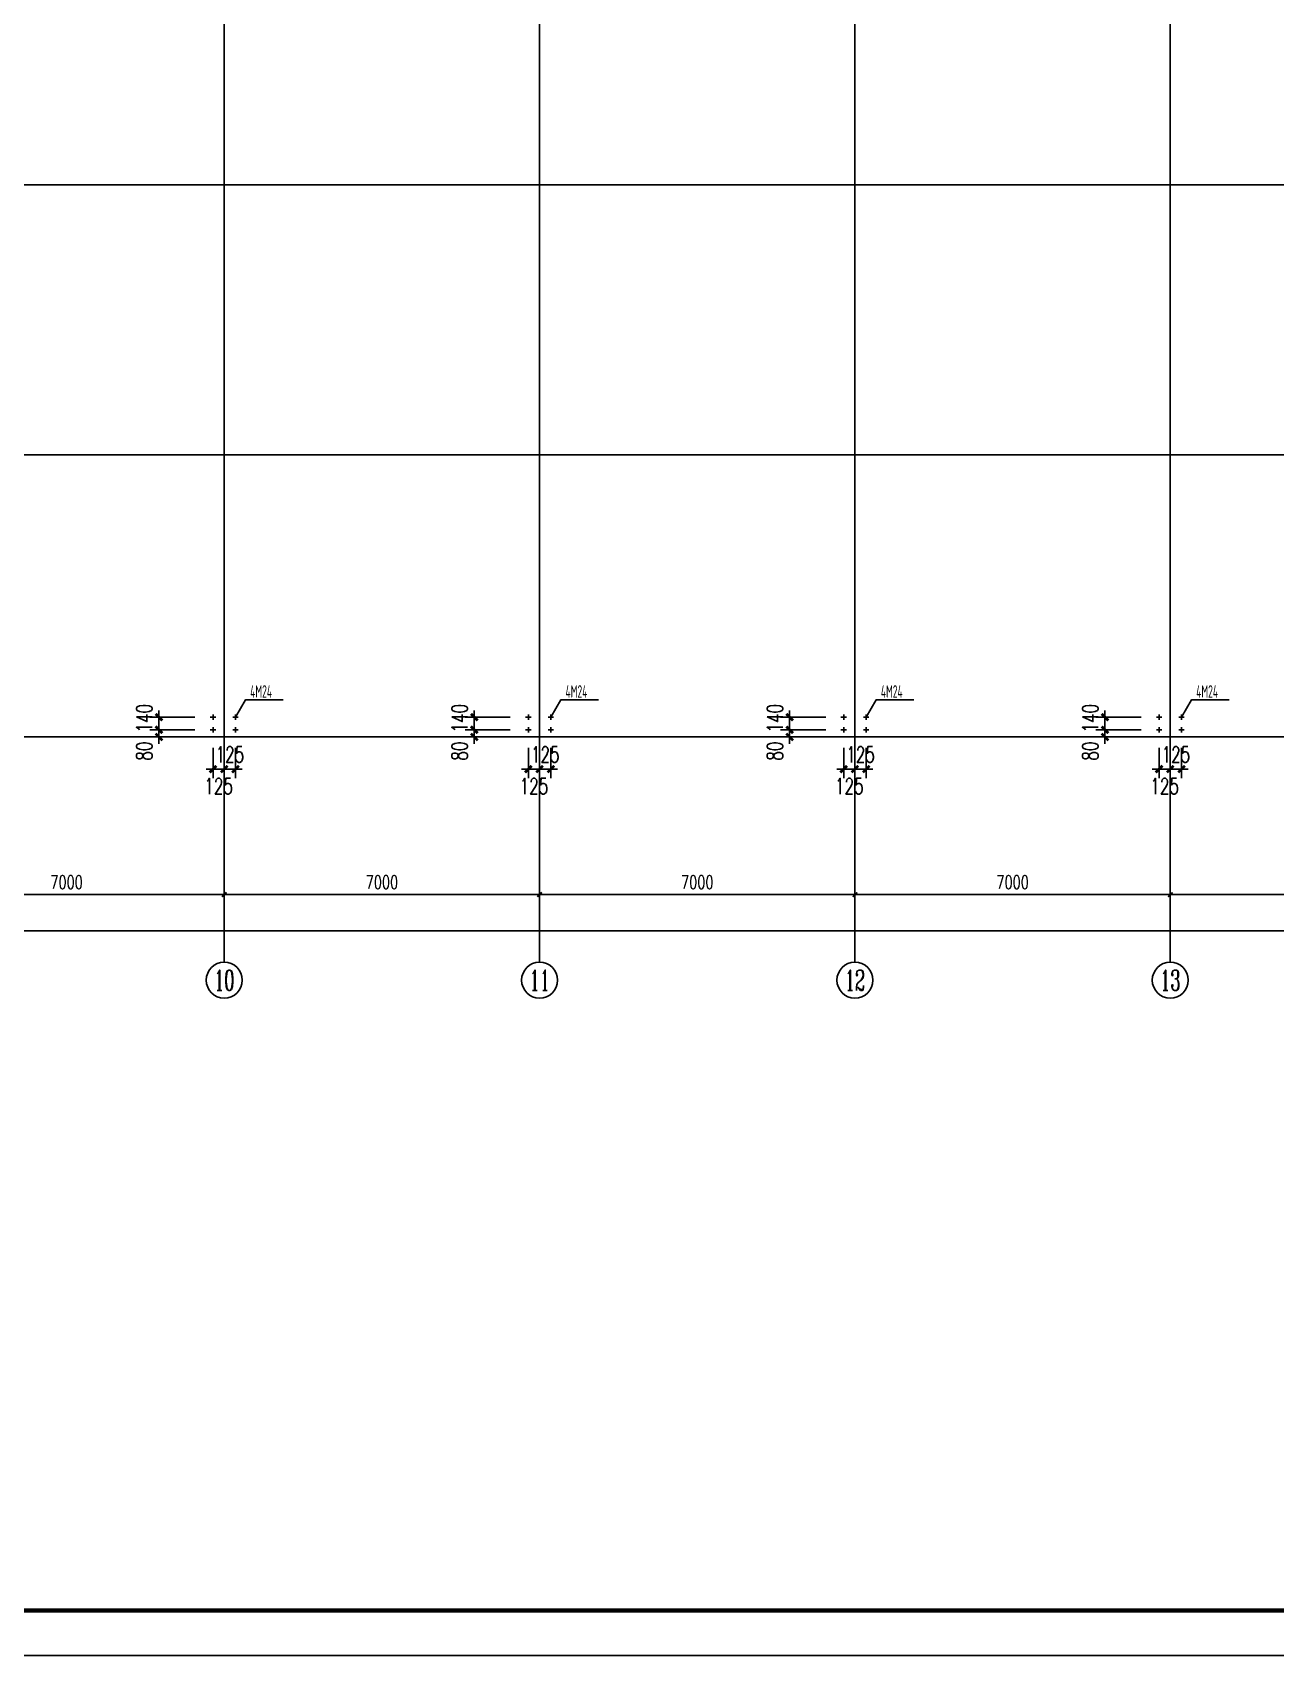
# Model space of a CAD drawing. Extents: x -17471 to 313636, y -71590 to 757901.
# Drawn here: x 258448 to 286042, y 268960 to 304993 of the extents above; entities that cross this region are included whole.
import ezdxf
from ezdxf.enums import TextEntityAlignment as Align

# ---------------------------------------------------------------- set-up
doc = ezdxf.new("R2010")
doc.units = 0
doc.header["$LTSCALE"] = 1000
doc.header["$MEASUREMENT"] = 0
for name, color, linetype in [('AXIS', 3, 'Continuous'), ('AXIS_TEXT', 7, 'Continuous'), ('DOTE', 1, 'Continuous'), ('PUB_DIM', 3, 'Continuous'), ('PUB_TITLE', 4, 'Continuous')]:
    doc.layers.add(name, color=color, linetype=linetype)
doc.styles.add('_SIMPLEX', font='sysz.shx', dxfattribs={"width": 0.8, "bigfont": 'syfs.shx'})
doc.styles.add('_TCH_AXIS', font='COMPLEX', dxfattribs={"bigfont": 'GBCBIG'})
doc.styles.add('_TCH_DIM_T3', font='SIMPLEX', dxfattribs={"width": 0.705882, "bigfont": 'GBCBIG'})
doc.styles.add('COMPLEX', font='COMPLEX')
doc.dimstyles.new('_TCH_ARCH&&100', dxfattribs={"dimtxt": 297.5, "dimasz": 100, "dimexe": 250, "dimexo": 300, "dimgap": 126.25, "dimtad": 1, "dimdec": 0, "dimzin": 0, "dimdsep": 46, "dimtxsty": '_TCH_DIM_T3', "dimblk": 'ARCHTICK', "dimcen": 0.09, "dimclrt": 7, "dimazin": 2, "dimtfac": 1, "dimtdec": 0, "dimtix": 1, "dimtmove": 2, "dimatfit": 3, "dimfxl": 0, "dimtolj": 1, "dimtzin": 0, "dimarcsym": 0})
doc.dimstyles.new('_TCH_ARCH&&150', dxfattribs={"dimtxt": 446.25, "dimasz": 150, "dimexe": 375, "dimexo": 450, "dimgap": 189.375, "dimtad": 1, "dimdec": 0, "dimzin": 0, "dimdsep": 46, "dimtxsty": '_TCH_DIM_T3', "dimblk": 'ARCHTICK', "dimcen": 0.09, "dimclrt": 7, "dimazin": 2, "dimtfac": 1, "dimtdec": 0, "dimtix": 1, "dimtmove": 2, "dimatfit": 3, "dimfxl": 0, "dimtolj": 1, "dimtzin": 0, "dimarcsym": 0})

# ---------------------------------------------------------------- blocks, each defined once
blk = doc.blocks.new('_ArchTick')
at = {"color": 0, "linetype": 'ByBlock', "const_width": 0.4}
blk.add_lwpolyline([(-0.5, -0.5), (0.5, 0.5)], dxfattribs=at)
blk = doc.blocks.new('*D385')
at = {"layer": 'Defpoints', "color": 0, "transparency": 16777216}
for p in [(261256, 289792), (262456, 289792), (262456, 289512)]:
    blk.add_point(p, dxfattribs=at)
at = {"layer": 'PUB_DIM', "color": 0, "lineweight": -2, "transparency": 16777216}
for p, q in [((262056, 289792), (261056, 289792)), ((261256, 289792), (261256, 289942)), ((261256, 289512), (261256, 289792)), ((262056, 289512), (261056, 289512)), ((261256, 289512), (261256, 289362))]:
    blk.add_line(p, q, dxfattribs=at)
at = {"layer": 'PUB_DIM', "color": 0, "lineweight": -2, "transparency": 16777216, "xscale": 150, "yscale": 150, "zscale": 150}
for p, rotation in [((261256, 289792), 270), ((261256, 289512), 90)]:
    blk.add_blockref('_ArchTick', p, dxfattribs=dict(at, rotation=rotation))
at = {"layer": 'PUB_DIM', "color": 7, "transparency": 16777216, "insert": (260931, 289768), "char_height": 350, "attachment_point": 5, "rotation": 90, "style": '_TCH_DIM_T3'}
blk.add_mtext('\\A1;140', dxfattribs=at)
blk = doc.blocks.new('*D386')
at = {"layer": 'Defpoints', "color": 0, "transparency": 16777216}
for p in [(261256, 289512), (262456, 289512), (262456, 289352)]:
    blk.add_point(p, dxfattribs=at)
at = {"layer": 'PUB_DIM', "color": 0, "lineweight": -2, "transparency": 16777216}
for p, q in [((262056, 289512), (261056, 289512)), ((262056, 289352), (261056, 289352)), ((261256, 289512), (261256, 289662)), ((261256, 289352), (261256, 289512)), ((261256, 289352), (261256, 289202))]:
    blk.add_line(p, q, dxfattribs=at)
at = {"layer": 'PUB_DIM', "color": 0, "lineweight": -2, "transparency": 16777216, "xscale": 150, "yscale": 150, "zscale": 150}
for p, rotation in [((261256, 289512), 270), ((261256, 289352), 90)]:
    blk.add_blockref('_ArchTick', p, dxfattribs=dict(at, rotation=rotation))
at = {"layer": 'PUB_DIM', "color": 7, "transparency": 16777216, "insert": (260931, 289039), "char_height": 350, "attachment_point": 5, "rotation": 90, "style": '_TCH_DIM_T3'}
blk.add_mtext('\\A1;80', dxfattribs=at)
blk = doc.blocks.new('*D388')
at = {"layer": 'Defpoints', "color": 0, "transparency": 16777216}
for p in [(262706, 289512), (262956, 289512), (262706, 288639)]:
    blk.add_point(p, dxfattribs=at)
at = {"layer": 'PUB_DIM', "color": 0, "lineweight": -2, "transparency": 16777216}
for p, q in [((262706, 289112), (262706, 288439)), ((262956, 289112), (262956, 288439)), ((262706, 288639), (262556, 288639)), ((262956, 288639), (262706, 288639)), ((262956, 288639), (263106, 288639))]:
    blk.add_line(p, q, dxfattribs=at)
at = {"layer": 'PUB_DIM', "color": 0, "lineweight": -2, "transparency": 16777216, "xscale": 150, "yscale": 150, "zscale": 150}
blk.add_blockref('_ArchTick', (262706, 288639), dxfattribs=at)
at = {"layer": 'PUB_DIM', "color": 0, "lineweight": -2, "transparency": 16777216, "xscale": 150, "yscale": 150, "zscale": 150, "rotation": 180}
blk.add_blockref('_ArchTick', (262956, 288639), dxfattribs=at)
at = {"layer": 'PUB_DIM', "color": 7, "transparency": 16777216, "insert": (262831, 288964), "char_height": 350, "attachment_point": 5, "style": '_TCH_DIM_T3'}
blk.add_mtext('\\A1;125', dxfattribs=at)
blk = doc.blocks.new('*D387')
at = {"layer": 'Defpoints', "color": 0, "transparency": 16777216}
for p in [(262456, 289512), (262706, 289512), (262456, 288639)]:
    blk.add_point(p, dxfattribs=at)
at = {"layer": 'PUB_DIM', "color": 0, "lineweight": -2, "transparency": 16777216}
for p, q in [((262456, 289112), (262456, 288439)), ((262706, 289112), (262706, 288439)), ((262456, 288639), (262306, 288639)), ((262706, 288639), (262456, 288639)), ((262706, 288639), (262856, 288639))]:
    blk.add_line(p, q, dxfattribs=at)
at = {"layer": 'PUB_DIM', "color": 0, "lineweight": -2, "transparency": 16777216, "xscale": 150, "yscale": 150, "zscale": 150}
blk.add_blockref('_ArchTick', (262456, 288639), dxfattribs=at)
at = {"layer": 'PUB_DIM', "color": 0, "lineweight": -2, "transparency": 16777216, "xscale": 150, "yscale": 150, "zscale": 150, "rotation": 180}
blk.add_blockref('_ArchTick', (262706, 288639), dxfattribs=at)
at = {"layer": 'PUB_DIM', "color": 7, "transparency": 16777216, "insert": (262581, 288260), "char_height": 350, "attachment_point": 5, "style": '_TCH_DIM_T3'}
blk.add_mtext('\\A1;125', dxfattribs=at)
blk = doc.blocks.new('*D389')
at = {"layer": 'Defpoints', "color": 0, "transparency": 16777216}
for p in [(268256, 289792), (269456, 289792), (269456, 289512)]:
    blk.add_point(p, dxfattribs=at)
at = {"layer": 'PUB_DIM', "color": 0, "lineweight": -2, "transparency": 16777216}
for p, q in [((269056, 289792), (268056, 289792)), ((268256, 289792), (268256, 289942)), ((268256, 289512), (268256, 289792)), ((269056, 289512), (268056, 289512)), ((268256, 289512), (268256, 289362))]:
    blk.add_line(p, q, dxfattribs=at)
at = {"layer": 'PUB_DIM', "color": 0, "lineweight": -2, "transparency": 16777216, "xscale": 150, "yscale": 150, "zscale": 150}
for p, rotation in [((268256, 289792), 270), ((268256, 289512), 90)]:
    blk.add_blockref('_ArchTick', p, dxfattribs=dict(at, rotation=rotation))
at = {"layer": 'PUB_DIM', "color": 7, "transparency": 16777216, "insert": (267931, 289768), "char_height": 350, "attachment_point": 5, "rotation": 90, "style": '_TCH_DIM_T3'}
blk.add_mtext('\\A1;140', dxfattribs=at)
blk = doc.blocks.new('*D390')
at = {"layer": 'Defpoints', "color": 0, "transparency": 16777216}
for p in [(268256, 289512), (269456, 289512), (269456, 289352)]:
    blk.add_point(p, dxfattribs=at)
at = {"layer": 'PUB_DIM', "color": 0, "lineweight": -2, "transparency": 16777216}
for p, q in [((269056, 289512), (268056, 289512)), ((269056, 289352), (268056, 289352)), ((268256, 289512), (268256, 289662)), ((268256, 289352), (268256, 289512)), ((268256, 289352), (268256, 289202))]:
    blk.add_line(p, q, dxfattribs=at)
at = {"layer": 'PUB_DIM', "color": 0, "lineweight": -2, "transparency": 16777216, "xscale": 150, "yscale": 150, "zscale": 150}
for p, rotation in [((268256, 289512), 270), ((268256, 289352), 90)]:
    blk.add_blockref('_ArchTick', p, dxfattribs=dict(at, rotation=rotation))
at = {"layer": 'PUB_DIM', "color": 7, "transparency": 16777216, "insert": (267931, 289039), "char_height": 350, "attachment_point": 5, "rotation": 90, "style": '_TCH_DIM_T3'}
blk.add_mtext('\\A1;80', dxfattribs=at)
blk = doc.blocks.new('*D392')
at = {"layer": 'Defpoints', "color": 0, "transparency": 16777216}
for p in [(269706, 289512), (269956, 289512), (269706, 288639)]:
    blk.add_point(p, dxfattribs=at)
at = {"layer": 'PUB_DIM', "color": 0, "lineweight": -2, "transparency": 16777216}
for p, q in [((269706, 289112), (269706, 288439)), ((269956, 289112), (269956, 288439)), ((269706, 288639), (269556, 288639)), ((269956, 288639), (269706, 288639)), ((269956, 288639), (270106, 288639))]:
    blk.add_line(p, q, dxfattribs=at)
at = {"layer": 'PUB_DIM', "color": 0, "lineweight": -2, "transparency": 16777216, "xscale": 150, "yscale": 150, "zscale": 150}
blk.add_blockref('_ArchTick', (269706, 288639), dxfattribs=at)
at = {"layer": 'PUB_DIM', "color": 0, "lineweight": -2, "transparency": 16777216, "xscale": 150, "yscale": 150, "zscale": 150, "rotation": 180}
blk.add_blockref('_ArchTick', (269956, 288639), dxfattribs=at)
at = {"layer": 'PUB_DIM', "color": 7, "transparency": 16777216, "insert": (269831, 288964), "char_height": 350, "attachment_point": 5, "style": '_TCH_DIM_T3'}
blk.add_mtext('\\A1;125', dxfattribs=at)
blk = doc.blocks.new('*D391')
at = {"layer": 'Defpoints', "color": 0, "transparency": 16777216}
for p in [(269456, 289512), (269706, 289512), (269456, 288639)]:
    blk.add_point(p, dxfattribs=at)
at = {"layer": 'PUB_DIM', "color": 0, "lineweight": -2, "transparency": 16777216}
for p, q in [((269456, 289112), (269456, 288439)), ((269706, 289112), (269706, 288439)), ((269456, 288639), (269306, 288639)), ((269706, 288639), (269456, 288639)), ((269706, 288639), (269856, 288639))]:
    blk.add_line(p, q, dxfattribs=at)
at = {"layer": 'PUB_DIM', "color": 0, "lineweight": -2, "transparency": 16777216, "xscale": 150, "yscale": 150, "zscale": 150}
blk.add_blockref('_ArchTick', (269456, 288639), dxfattribs=at)
at = {"layer": 'PUB_DIM', "color": 0, "lineweight": -2, "transparency": 16777216, "xscale": 150, "yscale": 150, "zscale": 150, "rotation": 180}
blk.add_blockref('_ArchTick', (269706, 288639), dxfattribs=at)
at = {"layer": 'PUB_DIM', "color": 7, "transparency": 16777216, "insert": (269581, 288260), "char_height": 350, "attachment_point": 5, "style": '_TCH_DIM_T3'}
blk.add_mtext('\\A1;125', dxfattribs=at)
blk = doc.blocks.new('*D393')
at = {"layer": 'Defpoints', "color": 0, "transparency": 16777216}
for p in [(275256, 289792), (276456, 289792), (276456, 289512)]:
    blk.add_point(p, dxfattribs=at)
at = {"layer": 'PUB_DIM', "color": 0, "lineweight": -2, "transparency": 16777216}
for p, q in [((276056, 289792), (275056, 289792)), ((275256, 289792), (275256, 289942)), ((275256, 289512), (275256, 289792)), ((276056, 289512), (275056, 289512)), ((275256, 289512), (275256, 289362))]:
    blk.add_line(p, q, dxfattribs=at)
at = {"layer": 'PUB_DIM', "color": 0, "lineweight": -2, "transparency": 16777216, "xscale": 150, "yscale": 150, "zscale": 150}
for p, rotation in [((275256, 289792), 270), ((275256, 289512), 90)]:
    blk.add_blockref('_ArchTick', p, dxfattribs=dict(at, rotation=rotation))
at = {"layer": 'PUB_DIM', "color": 7, "transparency": 16777216, "insert": (274931, 289768), "char_height": 350, "attachment_point": 5, "rotation": 90, "style": '_TCH_DIM_T3'}
blk.add_mtext('\\A1;140', dxfattribs=at)
blk = doc.blocks.new('*D394')
at = {"layer": 'Defpoints', "color": 0, "transparency": 16777216}
for p in [(275256, 289512), (276456, 289512), (276456, 289352)]:
    blk.add_point(p, dxfattribs=at)
at = {"layer": 'PUB_DIM', "color": 0, "lineweight": -2, "transparency": 16777216}
for p, q in [((276056, 289512), (275056, 289512)), ((276056, 289352), (275056, 289352)), ((275256, 289512), (275256, 289662)), ((275256, 289352), (275256, 289512)), ((275256, 289352), (275256, 289202))]:
    blk.add_line(p, q, dxfattribs=at)
at = {"layer": 'PUB_DIM', "color": 0, "lineweight": -2, "transparency": 16777216, "xscale": 150, "yscale": 150, "zscale": 150}
for p, rotation in [((275256, 289512), 270), ((275256, 289352), 90)]:
    blk.add_blockref('_ArchTick', p, dxfattribs=dict(at, rotation=rotation))
at = {"layer": 'PUB_DIM', "color": 7, "transparency": 16777216, "insert": (274931, 289039), "char_height": 350, "attachment_point": 5, "rotation": 90, "style": '_TCH_DIM_T3'}
blk.add_mtext('\\A1;80', dxfattribs=at)
blk = doc.blocks.new('*D396')
at = {"layer": 'Defpoints', "color": 0, "transparency": 16777216}
for p in [(276706, 289512), (276956, 289512), (276706, 288639)]:
    blk.add_point(p, dxfattribs=at)
at = {"layer": 'PUB_DIM', "color": 0, "lineweight": -2, "transparency": 16777216}
for p, q in [((276706, 289112), (276706, 288439)), ((276956, 289112), (276956, 288439)), ((276706, 288639), (276556, 288639)), ((276956, 288639), (276706, 288639)), ((276956, 288639), (277106, 288639))]:
    blk.add_line(p, q, dxfattribs=at)
at = {"layer": 'PUB_DIM', "color": 0, "lineweight": -2, "transparency": 16777216, "xscale": 150, "yscale": 150, "zscale": 150}
blk.add_blockref('_ArchTick', (276706, 288639), dxfattribs=at)
at = {"layer": 'PUB_DIM', "color": 0, "lineweight": -2, "transparency": 16777216, "xscale": 150, "yscale": 150, "zscale": 150, "rotation": 180}
blk.add_blockref('_ArchTick', (276956, 288639), dxfattribs=at)
at = {"layer": 'PUB_DIM', "color": 7, "transparency": 16777216, "insert": (276831, 288964), "char_height": 350, "attachment_point": 5, "style": '_TCH_DIM_T3'}
blk.add_mtext('\\A1;125', dxfattribs=at)
blk = doc.blocks.new('*D395')
at = {"layer": 'Defpoints', "color": 0, "transparency": 16777216}
for p in [(276456, 289512), (276706, 289512), (276456, 288639)]:
    blk.add_point(p, dxfattribs=at)
at = {"layer": 'PUB_DIM', "color": 0, "lineweight": -2, "transparency": 16777216}
for p, q in [((276456, 289112), (276456, 288439)), ((276706, 289112), (276706, 288439)), ((276456, 288639), (276306, 288639)), ((276706, 288639), (276456, 288639)), ((276706, 288639), (276856, 288639))]:
    blk.add_line(p, q, dxfattribs=at)
at = {"layer": 'PUB_DIM', "color": 0, "lineweight": -2, "transparency": 16777216, "xscale": 150, "yscale": 150, "zscale": 150}
blk.add_blockref('_ArchTick', (276456, 288639), dxfattribs=at)
at = {"layer": 'PUB_DIM', "color": 0, "lineweight": -2, "transparency": 16777216, "xscale": 150, "yscale": 150, "zscale": 150, "rotation": 180}
blk.add_blockref('_ArchTick', (276706, 288639), dxfattribs=at)
at = {"layer": 'PUB_DIM', "color": 7, "transparency": 16777216, "insert": (276581, 288260), "char_height": 350, "attachment_point": 5, "style": '_TCH_DIM_T3'}
blk.add_mtext('\\A1;125', dxfattribs=at)
blk = doc.blocks.new('*D397')
at = {"layer": 'Defpoints', "color": 0, "transparency": 16777216}
for p in [(282256, 289792), (283456, 289792), (283456, 289512)]:
    blk.add_point(p, dxfattribs=at)
at = {"layer": 'PUB_DIM', "color": 0, "lineweight": -2, "transparency": 16777216}
for p, q in [((283056, 289792), (282056, 289792)), ((282256, 289792), (282256, 289942)), ((282256, 289512), (282256, 289792)), ((283056, 289512), (282056, 289512)), ((282256, 289512), (282256, 289362))]:
    blk.add_line(p, q, dxfattribs=at)
at = {"layer": 'PUB_DIM', "color": 0, "lineweight": -2, "transparency": 16777216, "xscale": 150, "yscale": 150, "zscale": 150}
for p, rotation in [((282256, 289792), 270), ((282256, 289512), 90)]:
    blk.add_blockref('_ArchTick', p, dxfattribs=dict(at, rotation=rotation))
at = {"layer": 'PUB_DIM', "color": 7, "transparency": 16777216, "insert": (281931, 289768), "char_height": 350, "attachment_point": 5, "rotation": 90, "style": '_TCH_DIM_T3'}
blk.add_mtext('\\A1;140', dxfattribs=at)
blk = doc.blocks.new('*D398')
at = {"layer": 'Defpoints', "color": 0, "transparency": 16777216}
for p in [(282256, 289512), (283456, 289512), (283456, 289352)]:
    blk.add_point(p, dxfattribs=at)
at = {"layer": 'PUB_DIM', "color": 0, "lineweight": -2, "transparency": 16777216}
for p, q in [((283056, 289512), (282056, 289512)), ((283056, 289352), (282056, 289352)), ((282256, 289512), (282256, 289662)), ((282256, 289352), (282256, 289512)), ((282256, 289352), (282256, 289202))]:
    blk.add_line(p, q, dxfattribs=at)
at = {"layer": 'PUB_DIM', "color": 0, "lineweight": -2, "transparency": 16777216, "xscale": 150, "yscale": 150, "zscale": 150}
for p, rotation in [((282256, 289512), 270), ((282256, 289352), 90)]:
    blk.add_blockref('_ArchTick', p, dxfattribs=dict(at, rotation=rotation))
at = {"layer": 'PUB_DIM', "color": 7, "transparency": 16777216, "insert": (281931, 289039), "char_height": 350, "attachment_point": 5, "rotation": 90, "style": '_TCH_DIM_T3'}
blk.add_mtext('\\A1;80', dxfattribs=at)
blk = doc.blocks.new('*D400')
at = {"layer": 'Defpoints', "color": 0, "transparency": 16777216}
for p in [(283706, 289512), (283956, 289512), (283706, 288639)]:
    blk.add_point(p, dxfattribs=at)
at = {"layer": 'PUB_DIM', "color": 0, "lineweight": -2, "transparency": 16777216}
for p, q in [((283706, 289112), (283706, 288439)), ((283956, 289112), (283956, 288439)), ((283706, 288639), (283556, 288639)), ((283956, 288639), (283706, 288639)), ((283956, 288639), (284106, 288639))]:
    blk.add_line(p, q, dxfattribs=at)
at = {"layer": 'PUB_DIM', "color": 0, "lineweight": -2, "transparency": 16777216, "xscale": 150, "yscale": 150, "zscale": 150}
blk.add_blockref('_ArchTick', (283706, 288639), dxfattribs=at)
at = {"layer": 'PUB_DIM', "color": 0, "lineweight": -2, "transparency": 16777216, "xscale": 150, "yscale": 150, "zscale": 150, "rotation": 180}
blk.add_blockref('_ArchTick', (283956, 288639), dxfattribs=at)
at = {"layer": 'PUB_DIM', "color": 7, "transparency": 16777216, "insert": (283831, 288964), "char_height": 350, "attachment_point": 5, "style": '_TCH_DIM_T3'}
blk.add_mtext('\\A1;125', dxfattribs=at)
blk = doc.blocks.new('*D399')
at = {"layer": 'Defpoints', "color": 0, "transparency": 16777216}
for p in [(283456, 289512), (283706, 289512), (283456, 288639)]:
    blk.add_point(p, dxfattribs=at)
at = {"layer": 'PUB_DIM', "color": 0, "lineweight": -2, "transparency": 16777216}
for p, q in [((283456, 289112), (283456, 288439)), ((283706, 289112), (283706, 288439)), ((283456, 288639), (283306, 288639)), ((283706, 288639), (283456, 288639)), ((283706, 288639), (283856, 288639))]:
    blk.add_line(p, q, dxfattribs=at)
at = {"layer": 'PUB_DIM', "color": 0, "lineweight": -2, "transparency": 16777216, "xscale": 150, "yscale": 150, "zscale": 150}
blk.add_blockref('_ArchTick', (283456, 288639), dxfattribs=at)
at = {"layer": 'PUB_DIM', "color": 0, "lineweight": -2, "transparency": 16777216, "xscale": 150, "yscale": 150, "zscale": 150, "rotation": 180}
blk.add_blockref('_ArchTick', (283706, 288639), dxfattribs=at)
at = {"layer": 'PUB_DIM', "color": 7, "transparency": 16777216, "insert": (283581, 288260), "char_height": 350, "attachment_point": 5, "style": '_TCH_DIM_T3'}
blk.add_mtext('\\A1;125', dxfattribs=at)
blk = doc.blocks.new('*D1803')
at = {"layer": 'AXIS', "color": 0, "lineweight": -2, "transparency": 16777216}
for p, q in [((255706, 288052), (255706, 285602)), ((262706, 288052), (262706, 285602)), ((255706, 285852), (262706, 285852))]:
    blk.add_line(p, q, dxfattribs=at)
at = {"layer": 'Defpoints', "color": 0, "transparency": 16777216}
for p in [(255706, 288352), (262706, 288352), (262706, 285852)]:
    blk.add_point(p, dxfattribs=at)
at = {"layer": 'AXIS', "color": 0, "lineweight": -2, "transparency": 16777216, "xscale": 100, "yscale": 100, "zscale": 100, "rotation": 180}
blk.add_blockref('_ArchTick', (255706, 285852), dxfattribs=at)
at = {"layer": 'AXIS', "color": 0, "lineweight": -2, "transparency": 16777216, "xscale": 100, "yscale": 100, "zscale": 100}
blk.add_blockref('_ArchTick', (262706, 285852), dxfattribs=at)
at = {"layer": 'AXIS', "color": 7, "transparency": 16777216, "insert": (259206, 286127), "char_height": 297.5, "attachment_point": 5, "style": '_TCH_DIM_T3'}
blk.add_mtext('\\A1;7000', dxfattribs=at)
blk = doc.blocks.new('*D1804')
at = {"layer": 'AXIS', "color": 0, "lineweight": -2, "transparency": 16777216}
for p, q in [((262706, 288052), (262706, 285602)), ((269706, 288052), (269706, 285602)), ((262706, 285852), (269706, 285852))]:
    blk.add_line(p, q, dxfattribs=at)
at = {"layer": 'Defpoints', "color": 0, "transparency": 16777216}
for p in [(262706, 288352), (269706, 288352), (269706, 285852)]:
    blk.add_point(p, dxfattribs=at)
at = {"layer": 'AXIS', "color": 0, "lineweight": -2, "transparency": 16777216, "xscale": 100, "yscale": 100, "zscale": 100, "rotation": 180}
blk.add_blockref('_ArchTick', (262706, 285852), dxfattribs=at)
at = {"layer": 'AXIS', "color": 0, "lineweight": -2, "transparency": 16777216, "xscale": 100, "yscale": 100, "zscale": 100}
blk.add_blockref('_ArchTick', (269706, 285852), dxfattribs=at)
at = {"layer": 'AXIS', "color": 7, "transparency": 16777216, "insert": (266206, 286127), "char_height": 297.5, "attachment_point": 5, "style": '_TCH_DIM_T3'}
blk.add_mtext('\\A1;7000', dxfattribs=at)
blk = doc.blocks.new('*D1805')
at = {"layer": 'AXIS', "color": 0, "lineweight": -2, "transparency": 16777216}
for p, q in [((269706, 288052), (269706, 285602)), ((276706, 288052), (276706, 285602)), ((269706, 285852), (276706, 285852))]:
    blk.add_line(p, q, dxfattribs=at)
at = {"layer": 'Defpoints', "color": 0, "transparency": 16777216}
for p in [(269706, 288352), (276706, 288352), (276706, 285852)]:
    blk.add_point(p, dxfattribs=at)
at = {"layer": 'AXIS', "color": 0, "lineweight": -2, "transparency": 16777216, "xscale": 100, "yscale": 100, "zscale": 100, "rotation": 180}
blk.add_blockref('_ArchTick', (269706, 285852), dxfattribs=at)
at = {"layer": 'AXIS', "color": 0, "lineweight": -2, "transparency": 16777216, "xscale": 100, "yscale": 100, "zscale": 100}
blk.add_blockref('_ArchTick', (276706, 285852), dxfattribs=at)
at = {"layer": 'AXIS', "color": 7, "transparency": 16777216, "insert": (273206, 286127), "char_height": 297.5, "attachment_point": 5, "style": '_TCH_DIM_T3'}
blk.add_mtext('\\A1;7000', dxfattribs=at)
blk = doc.blocks.new('*D1806')
at = {"layer": 'AXIS', "color": 0, "lineweight": -2, "transparency": 16777216}
for p, q in [((276706, 288052), (276706, 285602)), ((283706, 288052), (283706, 285602)), ((276706, 285852), (283706, 285852))]:
    blk.add_line(p, q, dxfattribs=at)
at = {"layer": 'Defpoints', "color": 0, "transparency": 16777216}
for p in [(276706, 288352), (283706, 288352), (283706, 285852)]:
    blk.add_point(p, dxfattribs=at)
at = {"layer": 'AXIS', "color": 0, "lineweight": -2, "transparency": 16777216, "xscale": 100, "yscale": 100, "zscale": 100, "rotation": 180}
blk.add_blockref('_ArchTick', (276706, 285852), dxfattribs=at)
at = {"layer": 'AXIS', "color": 0, "lineweight": -2, "transparency": 16777216, "xscale": 100, "yscale": 100, "zscale": 100}
blk.add_blockref('_ArchTick', (283706, 285852), dxfattribs=at)
at = {"layer": 'AXIS', "color": 7, "transparency": 16777216, "insert": (280206, 286127), "char_height": 297.5, "attachment_point": 5, "style": '_TCH_DIM_T3'}
blk.add_mtext('\\A1;7000', dxfattribs=at)
blk = doc.blocks.new('*D1807')
at = {"layer": 'AXIS', "color": 0, "lineweight": -2, "transparency": 16777216}
for p, q in [((283706, 288052), (283706, 285602)), ((290706, 288052), (290706, 285602)), ((283706, 285852), (290706, 285852))]:
    blk.add_line(p, q, dxfattribs=at)
at = {"layer": 'Defpoints', "color": 0, "transparency": 16777216}
for p in [(283706, 288352), (290706, 288352), (290706, 285852)]:
    blk.add_point(p, dxfattribs=at)
at = {"layer": 'AXIS', "color": 0, "lineweight": -2, "transparency": 16777216, "xscale": 100, "yscale": 100, "zscale": 100, "rotation": 180}
blk.add_blockref('_ArchTick', (283706, 285852), dxfattribs=at)
at = {"layer": 'AXIS', "color": 0, "lineweight": -2, "transparency": 16777216, "xscale": 100, "yscale": 100, "zscale": 100}
blk.add_blockref('_ArchTick', (290706, 285852), dxfattribs=at)
at = {"layer": 'AXIS', "color": 7, "transparency": 16777216, "insert": (287206, 286127), "char_height": 297.5, "attachment_point": 5, "style": '_TCH_DIM_T3'}
blk.add_mtext('\\A1;7000', dxfattribs=at)
blk = doc.blocks.new('*D1809')
at = {"layer": 'AXIS', "color": 0, "lineweight": -2, "transparency": 16777216}
for p, q in [((199706, 288052), (199706, 284802)), ((297706, 288052), (297706, 284802)), ((199706, 285052), (297706, 285052))]:
    blk.add_line(p, q, dxfattribs=at)
at = {"layer": 'Defpoints', "color": 0, "transparency": 16777216}
for p in [(199706, 288352), (297706, 288352), (297706, 285052)]:
    blk.add_point(p, dxfattribs=at)
at = {"layer": 'AXIS', "color": 0, "lineweight": -2, "transparency": 16777216, "xscale": 100, "yscale": 100, "zscale": 100, "rotation": 180}
blk.add_blockref('_ArchTick', (199706, 285052), dxfattribs=at)
at = {"layer": 'AXIS', "color": 0, "lineweight": -2, "transparency": 16777216, "xscale": 100, "yscale": 100, "zscale": 100}
blk.add_blockref('_ArchTick', (297706, 285052), dxfattribs=at)
at = {"layer": 'AXIS', "color": 7, "transparency": 16777216, "insert": (248706, 285327), "char_height": 297.5, "attachment_point": 5, "style": '_TCH_DIM_T3'}
blk.add_mtext('\\A1;98000', dxfattribs=at)
blk = doc.blocks.new('_AXISO')
blk.add_circle((0, 0), 0.5)
at = {"layer": 'AXIS_TEXT', "style": 'COMPLEX', "width": 1.041667}
blk.add_attdef('A', text='', height=0.56, dxfattribs=at).set_placement((-0.25, -0.28), (0.25, -0.28), align=Align.FIT)

msp = doc.modelspace()

# ---------------------------------------------------------------- linework, layer by layer
at = {"color": 1}
for p, q in [((262396.1, 289792.5), (262516.1, 289792.5)), ((262456.1, 289852.5), (262456.1, 289732.5)), ((262896.1, 289792.5), (263016.1, 289792.5)), ((262956.1, 289852.5), (262956.1, 289732.5)), ((269396.1, 289792.5), (269516.1, 289792.5)), ((269456.1, 289852.5), (269456.1, 289732.5)), ((269896.1, 289792.5), (270016.1, 289792.5)), ((269956.1, 289852.5), (269956.1, 289732.5)), ((276396.1, 289792.5), (276516.1, 289792.5)), ((276456.1, 289852.5), (276456.1, 289732.5)), ((276896.1, 289792.5), (277016.1, 289792.5)), ((276956.1, 289852.5), (276956.1, 289732.5)), ((283396.1, 289792.5), (283516.1, 289792.5)), ((283456.1, 289852.5), (283456.1, 289732.5)), ((283896.1, 289792.5), (284016.1, 289792.5)), ((283956.1, 289852.5), (283956.1, 289732.5)), ((262396.1, 289512.5), (262516.1, 289512.5)), ((262456.1, 289572.5), (262456.1, 289452.5)), ((262896.1, 289512.5), (263016.1, 289512.5)), ((262956.1, 289572.5), (262956.1, 289452.5)), ((269396.1, 289512.5), (269516.1, 289512.5)), ((269456.1, 289572.5), (269456.1, 289452.5)), ((269896.1, 289512.5), (270016.1, 289512.5)), ((269956.1, 289572.5), (269956.1, 289452.5)), ((276396.1, 289512.5), (276516.1, 289512.5)), ((276456.1, 289572.5), (276456.1, 289452.5)), ((276896.1, 289512.5), (277016.1, 289512.5)), ((276956.1, 289572.5), (276956.1, 289452.5)), ((283396.1, 289512.5), (283516.1, 289512.5)), ((283456.1, 289572.5), (283456.1, 289452.5)), ((283896.1, 289512.5), (284016.1, 289512.5)), ((283956.1, 289572.5), (283956.1, 289452.5))]:
    msp.add_line(p, q, dxfattribs=at)
for points in [[(262956.1, 289792.5), (263178.3, 290180.4), (264012.6, 290180.4)], [(269956.1, 289792.5), (270178.3, 290180.4), (271012.6, 290180.4)], [(276956.1, 289792.5), (277178.3, 290180.4), (278012.6, 290180.4)], [(283956.1, 289792.5), (284178.3, 290180.4), (285012.6, 290180.4)]]:
    msp.add_lwpolyline(points)
at = {"layer": 'AXIS'}
for p, q in [((262706.1, 288352.5), (262706.1, 284352.5)), ((269706.1, 288352.5), (269706.1, 284352.5)), ((276706.1, 288352.5), (276706.1, 284352.5)), ((283706.1, 288352.5), (283706.1, 284352.5))]:
    msp.add_line(p, q, dxfattribs=at)
at = {"layer": 'DOTE'}
for p, q in [((262706.1, 288352.5), (262706.1, 314872.5)), ((269706.1, 288352.5), (269706.1, 314872.5)), ((276706.1, 288352.5), (276706.1, 314872.5)), ((283706.1, 288352.5), (283706.1, 314872.5)), ((198706.1, 301612.5), (298706.1, 301612.5)), ((198706.1, 295612.5), (298706.1, 295612.5)), ((198706.1, 289352.5), (298706.1, 289352.5))]:
    msp.add_line(p, q, dxfattribs=at)
at = {"layer": 'PUB_TITLE'}
msp.add_lwpolyline([(187535.9, 268960.3), (313635.9, 268960.3), (313635.9, 328360.3), (187535.9, 328360.3)], close=True, dxfattribs=at)
at = {"layer": 'PUB_TITLE', "const_width": 100}
msp.add_lwpolyline([(190035.9, 269960.3), (312635.9, 269960.3), (312635.9, 327360.3), (190035.9, 327360.3)], close=True, dxfattribs=at)

# ---------------------------------------------------------------- block references
at = {"layer": 'AXIS'}
ref = msp.add_blockref('_AXISO', (262706.1, 283952.5), dxfattribs=dict(at, xscale=800, yscale=800, zscale=800))
ref.add_attrib('A', '10', dxfattribs={"layer": 'AXIS_TEXT', "height": 452.55, "style": '_TCH_AXIS', "width": 0.724138}).set_placement((262479.8, 283726.2), (262932.3, 283726.2), align=Align.FIT)
ref = msp.add_blockref('_AXISO', (269706.1, 283952.5), dxfattribs=dict(at, xscale=800, yscale=800, zscale=800))
ref.add_attrib('A', '11', dxfattribs={"layer": 'AXIS_TEXT', "height": 452.55, "style": '_TCH_AXIS', "width": 0.875}).set_placement((269479.8, 283726.2), (269932.3, 283726.2), align=Align.FIT)
ref = msp.add_blockref('_AXISO', (276706.1, 283952.5), dxfattribs=dict(at, xscale=800, yscale=800, zscale=800))
ref.add_attrib('A', '12', dxfattribs={"layer": 'AXIS_TEXT', "height": 452.55, "style": '_TCH_AXIS', "width": 0.724138}).set_placement((276479.8, 283726.2), (276932.3, 283726.2), align=Align.FIT)
ref = msp.add_blockref('_AXISO', (283706.1, 283952.5), dxfattribs=dict(at, xscale=800, yscale=800, zscale=800))
ref.add_attrib('A', '13', dxfattribs={"layer": 'AXIS_TEXT', "height": 452.55, "style": '_TCH_AXIS', "width": 0.724138}).set_placement((283479.8, 283726.2), (283932.3, 283726.2), align=Align.FIT)

# ---------------------------------------------------------------- texts
at = {"color": 3, "linetype": 'ByBlock', "style": '_SIMPLEX', "width": 0.65}
for p in [(263281.4, 290223.9), (270281.4, 290223.9), (277281.4, 290223.9), (284281.4, 290223.9)]:
    msp.add_text('4M24', height=276.96, dxfattribs=at).set_placement(p)

# ---------------------------------------------------------------- dimensions: what is measured, and where the dimension line sits
at = {"layer": 'AXIS'}
for p1, p2, distance, picture, middle in [((199706.1, 288352.5), (297706.1, 288352.5), -3300, '*D1809', (248706.1, 285327.5)), ((255706.1, 288352.5), (262706.1, 288352.5), -2500, '*D1803', (259206.1, 286127.5)), ((262706.1, 288352.5), (269706.1, 288352.5), -2500, '*D1804', (266206.1, 286127.5)), ((269706.1, 288352.5), (276706.1, 288352.5), -2500, '*D1805', (273206.1, 286127.5)), ((276706.1, 288352.5), (283706.1, 288352.5), -2500, '*D1806', (280206.1, 286127.5)), ((283706.1, 288352.5), (290706.1, 288352.5), -2500, '*D1807', (287206.1, 286127.5))]:
    dim = msp.add_aligned_dim(p1=p1, p2=p2, distance=distance, dimstyle='_TCH_ARCH&&100', dxfattribs=at)
    dim.commit()
    dim.dimension.update_dxf_attribs({"geometry": picture, "text_midpoint": middle})
at = {"layer": 'PUB_DIM'}
for base, p1, p2, picture, middle in [((261256.1, 289792.5), (262456.1, 289512.5), (262456.1, 289792.5), '*D385', (260931.1, 289768)), ((268256.1, 289792.5), (269456.1, 289512.5), (269456.1, 289792.5), '*D389', (267931.1, 289768)), ((275256.1, 289792.5), (276456.1, 289512.5), (276456.1, 289792.5), '*D393', (274931.1, 289768)), ((282256.1, 289792.5), (283456.1, 289512.5), (283456.1, 289792.5), '*D397', (281931.1, 289768)), ((261256.1, 289512.5), (262456.1, 289352.5), (262456.1, 289512.5), '*D386', (260931.1, 289039.1)), ((268256.1, 289512.5), (269456.1, 289352.5), (269456.1, 289512.5), '*D390', (267931.1, 289039.1)), ((275256.1, 289512.5), (276456.1, 289352.5), (276456.1, 289512.5), '*D394', (274931.1, 289039.1)), ((282256.1, 289512.5), (283456.1, 289352.5), (283456.1, 289512.5), '*D398', (281931.1, 289039.1))]:
    dim = msp.add_linear_dim(base=base, p1=p1, p2=p2, angle=90, dimstyle='_TCH_ARCH&&150', override={"dimtxt": 350, "dimexe": 200, "dimexo": 400, "dimgap": 150, "dimlfac": 0.5}, dxfattribs=at)
    dim.commit()
    dim.dimension.update_dxf_attribs({"geometry": picture, "text_midpoint": middle, "dimtype": 128})
for base, p1, p2, picture, middle in [((262456.1, 288638.5), (262706.1, 289512.5), (262456.1, 289512.5), '*D387', (262581.1, 288260.3)), ((269456.1, 288638.5), (269706.1, 289512.5), (269456.1, 289512.5), '*D391', (269581.1, 288260.3)), ((276456.1, 288638.5), (276706.1, 289512.5), (276456.1, 289512.5), '*D395', (276581.1, 288260.3)), ((283456.1, 288638.5), (283706.1, 289512.5), (283456.1, 289512.5), '*D399', (283581.1, 288260.3))]:
    dim = msp.add_linear_dim(base=base, p1=p1, p2=p2, dimstyle='_TCH_ARCH&&150', override={"dimtxt": 350, "dimexe": 200, "dimexo": 400, "dimgap": 150, "dimlfac": 0.5}, dxfattribs=at)
    dim.commit()
    dim.dimension.update_dxf_attribs({"geometry": picture, "text_midpoint": middle, "dimtype": 128})
for base, p1, p2, picture, middle in [((262706.1, 288638.5), (262956.1, 289512.5), (262706.1, 289512.5), '*D388', (262831.1, 288963.5)), ((269706.1, 288638.5), (269956.1, 289512.5), (269706.1, 289512.5), '*D392', (269831.1, 288963.5)), ((276706.1, 288638.5), (276956.1, 289512.5), (276706.1, 289512.5), '*D396', (276831.1, 288963.5)), ((283706.1, 288638.5), (283956.1, 289512.5), (283706.1, 289512.5), '*D400', (283831.1, 288963.5))]:
    dim = msp.add_linear_dim(base=base, p1=p1, p2=p2, dimstyle='_TCH_ARCH&&150', override={"dimtxt": 350, "dimexe": 200, "dimexo": 400, "dimgap": 150, "dimlfac": 0.5}, dxfattribs=at)
    dim.commit()
    dim.dimension.update_dxf_attribs({"geometry": picture, "text_midpoint": middle})

doc.saveas('drawing.dxf')
